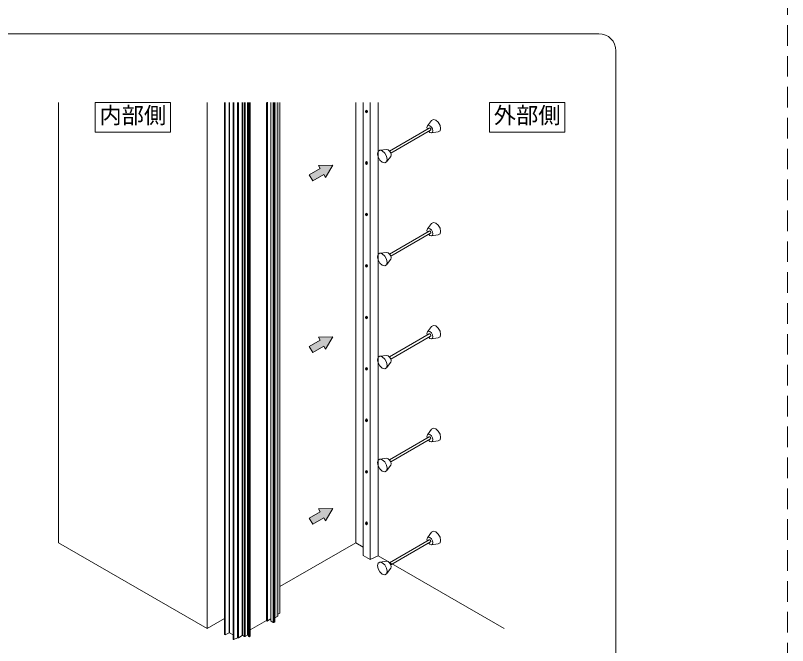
# Model space of a CAD drawing. Units: millimetres on the paper. Extents: x -35288 to 200, y -139 to 12382.
# Drawn here: x 55 to 100, y 31.34 to 68.06 of the extents above; entities that cross this region are included whole.
import ezdxf
from ezdxf.enums import TextEntityAlignment as Align

# ---------------------------------------------------------------- set-up
doc = ezdxf.new("R2010")
doc.units = ezdxf.units.MM
doc.linetypes.add('DASHED1', pattern=[1.8, 1.2, -0.6])
doc.layers.add('1-0_', color=7, linetype='Continuous', lineweight=9)
doc.layers.add('4-0_通り芯', color=7, linetype='Continuous', lineweight=9)
doc.styles.add('ＭＳ ゴシック', font='')
doc.styles.get('ＭＳ ゴシック').set_extended_font_data('MS Gothic')

msp = doc.modelspace()

# ---------------------------------------------------------------- hatches: boundary and pattern name
at = {"layer": '4-0_通り芯'}
h = msp.add_hatch(color=178, dxfattribs=at)
edge = h.paths.add_edge_path()
edge.add_ellipse((75.465, 62.467), major_axis=(0, 0.08), ratio=0.7, start_angle=0, end_angle=360)
h = msp.add_hatch(color=178, dxfattribs=at)
edge = h.paths.add_edge_path()
edge.add_ellipse((75.465, 59.467), major_axis=(0, 0.08), ratio=0.7, start_angle=0, end_angle=360)
h = msp.add_hatch(color=178, dxfattribs=at)
edge = h.paths.add_edge_path()
edge.add_ellipse((75.465, 56.467), major_axis=(0, 0.08), ratio=0.7, start_angle=0, end_angle=360)
h = msp.add_hatch(color=178, dxfattribs=at)
edge = h.paths.add_edge_path()
edge.add_ellipse((75.465, 53.467), major_axis=(0, 0.08), ratio=0.7, start_angle=0, end_angle=360)
h = msp.add_hatch(color=178, dxfattribs=at)
edge = h.paths.add_edge_path()
edge.add_ellipse((75.465, 50.467), major_axis=(0, 0.08), ratio=0.7, start_angle=0, end_angle=360)
h = msp.add_hatch(color=178, dxfattribs=at)
edge = h.paths.add_edge_path()
edge.add_ellipse((75.465, 47.467), major_axis=(0, 0.08), ratio=0.7, start_angle=0, end_angle=360)
h = msp.add_hatch(color=178, dxfattribs=at)
edge = h.paths.add_edge_path()
edge.add_ellipse((75.465, 44.467), major_axis=(0, 0.08), ratio=0.7, start_angle=0, end_angle=360)
h = msp.add_hatch(color=178, dxfattribs=at)
edge = h.paths.add_edge_path()
edge.add_ellipse((75.465, 41.467), major_axis=(0, 0.08), ratio=0.7, start_angle=0, end_angle=360)
h = msp.add_hatch(color=178, dxfattribs=at)
edge = h.paths.add_edge_path()
edge.add_ellipse((75.465, 38.467), major_axis=(0, 0.08), ratio=0.7, start_angle=0, end_angle=360)

# ---------------------------------------------------------------- linework, layer by layer
at = {"layer": '1-0_', "linetype": 'DASHED1'}
msp.add_line((100, 121.5), (100, -120), dxfattribs=at)
at = {"layer": '1-0_'}
for p, q in [((89, 67), (11, 67)), ((90, 23), (90, 66))]:
    msp.add_line(p, q, dxfattribs=at)
msp.add_arc((89, 66), 1, 0, 90, dxfattribs=at)
at = {"layer": '4-0_通り芯'}
for p, q in [((57.51, 37.333), (57.51, 63)), ((59.64, 63), (59.64, 61.267)), ((66.17, 32.333), (66.17, 63)), ((67.186, 63), (67.186, 31.996)), ((67.217, 63), (67.217, 31.975)), ((67.232, 63), (67.232, 31.975)), ((67.456, 63), (67.456, 32.081)), ((67.474, 63), (67.474, 32.08)), ((67.684, 63), (67.684, 31.708)), ((67.711, 63), (67.711, 31.689)), ((67.73, 63), (67.73, 31.688)), ((67.936, 63), (67.936, 31.8)), ((67.969, 63), (67.969, 31.8)), ((67.998, 63), (67.998, 31.8)), ((68.215, 63), (68.215, 31.925)), ((68.252, 63), (68.252, 31.923)), ((68.342, 63), (68.342, 31.871)), ((68.379, 63), (68.379, 31.87)), ((68.518, 63), (68.518, 31.95)), ((68.555, 63), (68.555, 31.948)), ((68.583, 63), (68.583, 31.872)), ((68.613, 63), (68.613, 31.855)), ((68.68, 63), (68.68, 31.899)), ((69.627, 63), (69.627, 32.789)), ((69.687, 63.004), (69.687, 32.775)), ((69.889, 63), (69.889, 32.771)), ((70.019, 63), (70.019, 32.689)), ((70.056, 63), (70.056, 32.688)), ((70.117, 63), (70.117, 32.723)), ((70.407, 63), (70.407, 33.237)), ((74.83, 37.333), (74.83, 63)), ((82.624, 63), (82.624, 61.267)), ((79.252, 61.945), (79.009, 61.625)), ((79.009, 61.625), (79.071, 61.661)), ((79.252, 61.945), (79.356, 62.005)), ((79.744, 61.66), (79.782, 61.474)), ((59.64, 61.267), (64.04, 61.267)), ((76.801, 60.162), (79.121, 61.502)), ((79.192, 61.381), (76.871, 60.041)), ((78.986, 61.54), (79.009, 61.625)), ((79.007, 61.436), (78.986, 61.54)), ((79.157, 61.244), (79.077, 61.315)), ((79.242, 61.221), (79.157, 61.244)), ((79.242, 61.221), (79.64, 61.272)), ((79.242, 61.221), (79.305, 61.257)), ((79.327, 61.343), (79.305, 61.257)), ((79.64, 61.272), (79.744, 61.332)), ((79.782, 61.474), (79.744, 61.332)), ((82.624, 61.267), (87.024, 61.267)), ((76.096, 60.003), (76.134, 60.145)), ((76.134, 59.816), (76.096, 60.003)), ((76.238, 60.205), (76.134, 60.145)), ((76.238, 60.205), (76.636, 60.255)), ((76.238, 60.205), (76.38, 60.167)), ((76.869, 59.852), (76.627, 59.532)), ((72.128, 58.771), (72.766, 59.139)), ((72.766, 59.139), (72.666, 59.312)), ((72.966, 58.793), (73.066, 58.619)), ((79.252, 55.945), (79.009, 55.625)), ((79.252, 55.945), (79.356, 56.005)), ((76.801, 54.162), (79.121, 55.502)), ((79.192, 55.381), (76.871, 54.041)), ((78.986, 55.54), (79.009, 55.625)), ((79.007, 55.436), (78.986, 55.54)), ((79.009, 55.625), (79.071, 55.661)), ((79.744, 55.66), (79.782, 55.474)), ((79.782, 55.474), (79.744, 55.332)), ((79.157, 55.244), (79.077, 55.315)), ((79.242, 55.221), (79.157, 55.244)), ((79.242, 55.221), (79.64, 55.272)), ((79.242, 55.221), (79.305, 55.257)), ((79.327, 55.343), (79.305, 55.257)), ((79.64, 55.272), (79.744, 55.332)), ((76.096, 54.003), (76.134, 54.145)), ((76.134, 53.816), (76.096, 54.003)), ((76.238, 54.205), (76.134, 54.145)), ((76.238, 54.205), (76.636, 54.255)), ((76.238, 54.205), (76.38, 54.167)), ((76.869, 53.852), (76.627, 53.532)), ((79.252, 49.945), (79.356, 50.005)), ((76.801, 48.162), (79.121, 49.502)), ((78.986, 49.54), (79.009, 49.625)), ((79.007, 49.436), (78.986, 49.54)), ((79.252, 49.945), (79.009, 49.625)), ((79.009, 49.625), (79.071, 49.661)), ((79.744, 49.66), (79.782, 49.474)), ((72.128, 48.771), (72.766, 49.139)), ((72.766, 49.139), (72.666, 49.312)), ((79.192, 49.381), (76.871, 48.041)), ((79.157, 49.244), (79.077, 49.315)), ((79.242, 49.221), (79.157, 49.244)), ((79.242, 49.221), (79.64, 49.272)), ((79.242, 49.221), (79.305, 49.257)), ((79.327, 49.343), (79.305, 49.257)), ((79.64, 49.272), (79.744, 49.332)), ((79.782, 49.474), (79.744, 49.332)), ((72.966, 48.793), (73.066, 48.619)), ((76.238, 48.205), (76.134, 48.145)), ((76.238, 48.205), (76.636, 48.255)), ((76.238, 48.205), (76.38, 48.167)), ((76.096, 48.003), (76.134, 48.145)), ((76.134, 47.816), (76.096, 48.003)), ((76.869, 47.852), (76.627, 47.532)), ((79.252, 43.945), (79.009, 43.625)), ((79.009, 43.625), (79.071, 43.661)), ((79.252, 43.945), (79.356, 44.005)), ((79.744, 43.66), (79.782, 43.474)), ((76.801, 42.162), (79.121, 43.502)), ((79.192, 43.381), (76.871, 42.041)), ((78.986, 43.54), (79.009, 43.625)), ((79.007, 43.436), (78.986, 43.54)), ((79.157, 43.244), (79.077, 43.315)), ((79.242, 43.221), (79.157, 43.244)), ((79.242, 43.221), (79.64, 43.272)), ((79.242, 43.221), (79.305, 43.257)), ((79.327, 43.343), (79.305, 43.257)), ((79.64, 43.272), (79.744, 43.332)), ((79.782, 43.474), (79.744, 43.332)), ((76.096, 42.003), (76.134, 42.145)), ((76.134, 41.816), (76.096, 42.003)), ((76.238, 42.205), (76.134, 42.145)), ((76.238, 42.205), (76.636, 42.255)), ((76.238, 42.205), (76.38, 42.167)), ((76.869, 41.852), (76.627, 41.532)), ((72.766, 39.139), (72.666, 39.312)), ((72.128, 38.771), (72.766, 39.139)), ((72.966, 38.793), (73.066, 38.619)), ((79.252, 37.945), (79.009, 37.625)), ((79.252, 37.945), (79.356, 38.005)), ((76.801, 36.162), (79.121, 37.502)), ((79.192, 37.381), (76.871, 36.041)), ((78.986, 37.54), (79.009, 37.625)), ((79.007, 37.436), (78.986, 37.54)), ((79.009, 37.625), (79.071, 37.661)), ((79.744, 37.66), (79.782, 37.474)), ((79.782, 37.474), (79.744, 37.332)), ((57.51, 37.333), (66.17, 32.333)), ((70.407, 34.78), (74.83, 37.333)), ((74.83, 37.333), (75.265, 37.082)), ((79.157, 37.244), (79.077, 37.315)), ((79.242, 37.221), (79.157, 37.244)), ((79.242, 37.221), (79.64, 37.272)), ((79.242, 37.221), (79.305, 37.257)), ((79.327, 37.343), (79.305, 37.257)), ((79.64, 37.272), (79.744, 37.332)), ((76.148, 36.572), (83.49, 32.333)), ((76.096, 36.003), (76.134, 36.145)), ((76.134, 35.816), (76.096, 36.003)), ((76.238, 36.205), (76.134, 36.145)), ((76.238, 36.205), (76.636, 36.255)), ((76.238, 36.205), (76.38, 36.167)), ((76.869, 35.852), (76.627, 35.532)), ((66.17, 32.333), (67.186, 32.92)), ((69.686, 32.775), (69.889, 32.892)), ((70.404, 33.233), (70.298, 33.167)), ((70.404, 33.233), (70.406, 33.233)), ((70.406, 33.234), (70.407, 33.235)), ((70.406, 33.233), (70.406, 33.234)), ((70.407, 33.236), (70.407, 33.237)), ((70.407, 33.235), (70.407, 33.236)), ((69.627, 32.807), (68.68, 32.261)), ((69.627, 32.789), (69.649, 32.776)), ((69.649, 32.776), (69.652, 32.775)), ((69.652, 32.775), (69.654, 32.774)), ((69.654, 32.774), (69.656, 32.773)), ((69.656, 32.773), (69.659, 32.773)), ((69.659, 32.773), (69.661, 32.772)), ((69.661, 32.772), (69.664, 32.772)), ((69.664, 32.772), (69.666, 32.771)), ((69.666, 32.771), (69.669, 32.771)), ((69.669, 32.771), (69.671, 32.771)), ((69.671, 32.771), (69.674, 32.771)), ((69.674, 32.771), (69.676, 32.771)), ((69.676, 32.771), (69.678, 32.772)), ((69.678, 32.772), (69.681, 32.772)), ((69.681, 32.772), (69.683, 32.773)), ((69.683, 32.773), (69.685, 32.774)), ((69.685, 32.774), (69.687, 32.775)), ((69.889, 32.771), (69.89, 32.77)), ((69.89, 32.77), (69.89, 32.768)), ((69.89, 32.768), (69.89, 32.767)), ((69.89, 32.767), (69.891, 32.765)), ((69.891, 32.765), (69.892, 32.764)), ((69.892, 32.764), (69.893, 32.762)), ((69.893, 32.762), (69.895, 32.761)), ((69.895, 32.761), (69.897, 32.76)), ((69.897, 32.76), (69.899, 32.758)), ((69.899, 32.758), (70.019, 32.689)), ((70.019, 32.689), (70.021, 32.688)), ((70.021, 32.688), (70.023, 32.687)), ((70.023, 32.687), (70.025, 32.686)), ((70.025, 32.686), (70.028, 32.685)), ((70.028, 32.685), (70.03, 32.685)), ((70.03, 32.685), (70.033, 32.684)), ((70.033, 32.684), (70.035, 32.684)), ((70.035, 32.684), (70.038, 32.684)), ((70.038, 32.684), (70.04, 32.684)), ((70.04, 32.684), (70.043, 32.684)), ((70.043, 32.684), (70.045, 32.684)), ((70.045, 32.684), (70.048, 32.685)), ((70.048, 32.685), (70.05, 32.685)), ((70.05, 32.685), (70.052, 32.686)), ((70.052, 32.686), (70.054, 32.687)), ((70.054, 32.687), (70.056, 32.688)), ((70.056, 32.688), (70.117, 32.723)), ((67.186, 31.996), (67.186, 31.995)), ((67.186, 31.995), (67.187, 31.994)), ((67.187, 31.994), (67.187, 31.993)), ((67.187, 31.993), (67.188, 31.992)), ((67.188, 31.992), (67.189, 31.991)), ((67.189, 31.991), (67.191, 31.99)), ((67.214, 31.977), (67.191, 31.99)), ((67.214, 31.977), (67.215, 31.976)), ((67.215, 31.976), (67.217, 31.975)), ((67.217, 31.975), (67.219, 31.975)), ((67.219, 31.975), (67.22, 31.974)), ((67.22, 31.974), (67.222, 31.974)), ((67.222, 31.974), (67.224, 31.974)), ((67.224, 31.974), (67.226, 31.974)), ((67.226, 31.974), (67.227, 31.974)), ((67.227, 31.974), (67.229, 31.974)), ((67.229, 31.974), (67.23, 31.975)), ((67.23, 31.975), (67.232, 31.975)), ((67.456, 32.081), (67.232, 31.975)), ((67.458, 32.082), (67.456, 32.081)), ((67.459, 32.082), (67.458, 32.082)), ((67.461, 32.083), (67.459, 32.082)), ((67.463, 32.083), (67.461, 32.083)), ((67.464, 32.083), (67.463, 32.083)), ((67.466, 32.083), (67.464, 32.083)), ((67.468, 32.083), (67.466, 32.083)), ((67.469, 32.082), (67.468, 32.083)), ((67.471, 32.082), (67.469, 32.082)), ((67.473, 32.081), (67.471, 32.082)), ((67.473, 32.081), (67.684, 31.959)), ((67.474, 32.08), (67.473, 32.081)), ((68.518, 31.95), (68.379, 31.87)), ((68.52, 31.951), (68.518, 31.95)), ((68.524, 31.952), (68.522, 31.952)), ((68.526, 31.953), (68.524, 31.952)), ((68.528, 31.953), (68.526, 31.953)), ((68.531, 31.953), (68.528, 31.953)), ((68.533, 31.953), (68.531, 31.953)), ((68.536, 31.953), (68.533, 31.953)), ((68.538, 31.953), (68.536, 31.953)), ((68.541, 31.953), (68.538, 31.953)), ((68.543, 31.952), (68.541, 31.953)), ((68.546, 31.952), (68.543, 31.952)), ((68.548, 31.951), (68.546, 31.952)), ((68.551, 31.95), (68.548, 31.951)), ((68.553, 31.949), (68.551, 31.95)), ((67.684, 31.709), (67.684, 31.708)), ((67.684, 31.708), (67.684, 31.707)), ((67.684, 31.707), (67.684, 31.706)), ((67.684, 31.706), (67.685, 31.705)), ((67.685, 31.705), (67.686, 31.704)), ((67.686, 31.704), (67.687, 31.704)), ((67.687, 31.704), (67.688, 31.703)), ((67.711, 31.689), (67.688, 31.703)), ((67.711, 31.689), (67.713, 31.689)), ((67.713, 31.689), (67.715, 31.688)), ((67.715, 31.688), (67.716, 31.687)), ((67.716, 31.687), (67.718, 31.687)), ((67.718, 31.687), (67.72, 31.687)), ((67.72, 31.687), (67.722, 31.687)), ((67.722, 31.687), (67.723, 31.687)), ((67.723, 31.687), (67.725, 31.687)), ((67.725, 31.687), (67.727, 31.687)), ((67.727, 31.687), (67.728, 31.688)), ((67.728, 31.688), (67.73, 31.688)), ((67.936, 31.8), (67.73, 31.688)), ((67.939, 31.801), (67.936, 31.8)), ((67.941, 31.802), (67.939, 31.801)), ((67.944, 31.803), (67.941, 31.802)), ((67.947, 31.803), (67.944, 31.803)), ((67.95, 31.803), (67.947, 31.803)), ((67.953, 31.804), (67.95, 31.803)), ((67.956, 31.803), (67.953, 31.804)), ((67.959, 31.803), (67.956, 31.803)), ((67.962, 31.802), (67.959, 31.803)), ((67.966, 31.801), (67.962, 31.802)), ((67.969, 31.8), (67.966, 31.801)), ((67.969, 31.8), (67.972, 31.799)), ((67.972, 31.799), (67.975, 31.799)), ((67.975, 31.799), (67.978, 31.798)), ((67.978, 31.798), (67.981, 31.798)), ((67.981, 31.798), (67.984, 31.798)), ((67.984, 31.798), (67.987, 31.798)), ((67.987, 31.798), (67.99, 31.798)), ((67.99, 31.798), (67.993, 31.799)), ((67.993, 31.799), (67.996, 31.799)), ((67.996, 31.799), (67.998, 31.8)), ((67.998, 31.8), (68.001, 31.801)), ((68.001, 31.801), (68.215, 31.925)), ((68.216, 31.926), (68.215, 31.925)), ((68.218, 31.927), (68.216, 31.926)), ((68.221, 31.927), (68.218, 31.927)), ((68.223, 31.928), (68.221, 31.927)), ((68.225, 31.928), (68.223, 31.928)), ((68.228, 31.928), (68.225, 31.928)), ((68.23, 31.929), (68.228, 31.928)), ((68.233, 31.928), (68.23, 31.929)), ((68.235, 31.928), (68.233, 31.928)), ((68.238, 31.928), (68.235, 31.928)), ((68.24, 31.928), (68.238, 31.928)), ((68.243, 31.927), (68.24, 31.928)), ((68.245, 31.926), (68.243, 31.927)), ((68.248, 31.925), (68.245, 31.926)), ((68.25, 31.924), (68.248, 31.925)), ((68.252, 31.923), (68.25, 31.924)), ((68.252, 31.923), (68.342, 31.871)), ((68.342, 31.871), (68.344, 31.87)), ((68.344, 31.87), (68.346, 31.869)), ((68.346, 31.869), (68.349, 31.868)), ((68.349, 31.868), (68.351, 31.868)), ((68.351, 31.868), (68.354, 31.867)), ((68.354, 31.867), (68.356, 31.867)), ((68.356, 31.867), (68.359, 31.866)), ((68.359, 31.866), (68.361, 31.866)), ((68.361, 31.866), (68.364, 31.866)), ((68.364, 31.866), (68.366, 31.866)), ((68.366, 31.866), (68.369, 31.866)), ((68.369, 31.866), (68.371, 31.867)), ((68.371, 31.867), (68.373, 31.867)), ((68.373, 31.867), (68.375, 31.868)), ((68.375, 31.868), (68.377, 31.869)), ((68.377, 31.869), (68.379, 31.87)), ((68.555, 31.948), (68.553, 31.949)), ((68.555, 31.948), (68.583, 31.932)), ((68.583, 31.872), (68.613, 31.855)), ((68.613, 31.855), (68.674, 31.89)), ((68.674, 31.89), (68.675, 31.891)), ((68.675, 31.891), (68.677, 31.892)), ((68.677, 31.892), (68.678, 31.893)), ((68.678, 31.893), (68.679, 31.894)), ((68.679, 31.894), (68.68, 31.896)), ((68.68, 31.899), (68.68, 31.9)), ((68.68, 31.897), (68.68, 31.899)), ((68.68, 31.896), (68.68, 31.897))]:
    msp.add_line(p, q, dxfattribs=at)
at = {"layer": '4-0_通り芯', "color": 2}
for p in [(70.298, 63), (70.117, 32.954)]:
    msp.add_line(p, (70.298, 33.058), dxfattribs=at)
at = {"layer": '4-0_通り芯', "color": 3}
for p, q in [((75.265, 63), (75.265, 36.582)), ((75.665, 63), (75.665, 36.351)), ((76.148, 63), (76.148, 36.572))]:
    msp.add_line(p, q, dxfattribs=at)
at = {"layer": '4-0_通り芯'}
for points in [[(64.04, 61.267), (64.04, 63), (59.64, 63)], [(87.024, 61.267), (87.024, 63), (82.624, 63)], [(79.071, 61.661), (79.157, 61.638), (79.242, 61.563)], [(79.356, 62.005), (79.498, 61.967), (79.64, 61.841), (79.744, 61.66)], [(79.242, 61.563), (79.305, 61.454), (79.327, 61.343)], [(76.38, 60.167), (76.523, 60.041), (76.627, 59.86), (76.665, 59.674)], [(76.636, 60.255), (76.722, 60.233), (76.807, 60.157)], [(76.807, 60.157), (76.869, 60.049), (76.892, 59.937), (76.869, 59.852)], [(76.523, 59.472), (76.38, 59.51), (76.238, 59.636), (76.134, 59.816)], [(76.665, 59.674), (76.627, 59.532), (76.523, 59.472)], [(72.666, 59.312), (73.503, 59.334), (73.066, 58.619)], [(72.128, 58.771), (72.328, 58.425), (72.966, 58.793)], [(79.356, 56.005), (79.498, 55.967), (79.64, 55.841), (79.744, 55.66)], [(79.071, 55.661), (79.157, 55.638), (79.242, 55.563)], [(79.242, 55.563), (79.305, 55.454), (79.327, 55.343)], [(76.38, 54.167), (76.523, 54.041), (76.627, 53.86), (76.665, 53.674)], [(76.636, 54.255), (76.722, 54.233), (76.807, 54.157)], [(76.807, 54.157), (76.869, 54.049), (76.892, 53.937), (76.869, 53.852)], [(76.523, 53.472), (76.38, 53.51), (76.238, 53.636), (76.134, 53.816)], [(76.665, 53.674), (76.627, 53.532), (76.523, 53.472)], [(79.356, 50.005), (79.498, 49.967), (79.64, 49.841), (79.744, 49.66)], [(79.071, 49.661), (79.157, 49.638), (79.242, 49.563)], [(79.242, 49.563), (79.305, 49.454), (79.327, 49.343)], [(72.666, 49.312), (73.503, 49.334), (73.066, 48.619)], [(72.128, 48.771), (72.328, 48.425), (72.966, 48.793)], [(76.38, 48.167), (76.523, 48.041), (76.627, 47.86), (76.665, 47.674)], [(76.636, 48.255), (76.722, 48.233), (76.807, 48.157)], [(76.807, 48.157), (76.869, 48.049), (76.892, 47.937), (76.869, 47.852)], [(76.523, 47.472), (76.38, 47.51), (76.238, 47.636), (76.134, 47.816)], [(76.665, 47.674), (76.627, 47.532), (76.523, 47.472)], [(79.071, 43.661), (79.157, 43.638), (79.242, 43.563)], [(79.356, 44.005), (79.498, 43.967), (79.64, 43.841), (79.744, 43.66)], [(79.242, 43.563), (79.305, 43.454), (79.327, 43.343)], [(76.38, 42.167), (76.523, 42.041), (76.627, 41.86), (76.665, 41.674)], [(76.636, 42.255), (76.722, 42.233), (76.807, 42.157)], [(76.807, 42.157), (76.869, 42.049), (76.892, 41.937), (76.869, 41.852)], [(76.523, 41.472), (76.38, 41.51), (76.238, 41.636), (76.134, 41.816)], [(76.665, 41.674), (76.627, 41.532), (76.523, 41.472)], [(72.666, 39.312), (73.503, 39.334), (73.066, 38.619)], [(72.128, 38.771), (72.328, 38.425), (72.966, 38.793)], [(79.356, 38.005), (79.498, 37.967), (79.64, 37.841), (79.744, 37.66)], [(79.071, 37.661), (79.157, 37.638), (79.242, 37.563)], [(79.242, 37.563), (79.305, 37.454), (79.327, 37.343)], [(76.38, 36.167), (76.523, 36.041), (76.627, 35.86), (76.665, 35.674)], [(76.636, 36.255), (76.722, 36.233), (76.807, 36.157)], [(76.807, 36.157), (76.869, 36.049), (76.892, 35.937), (76.869, 35.852)], [(76.523, 35.472), (76.38, 35.51), (76.238, 35.636), (76.134, 35.816)], [(76.665, 35.674), (76.627, 35.532), (76.523, 35.472)]]:
    msp.add_lwpolyline(points, dxfattribs=at)
at = {"layer": '4-0_通り芯', "color": 3}
msp.add_lwpolyline([(76.148, 36.572), (75.665, 36.351), (75.265, 36.582)], dxfattribs=at)
for centre in [(75.465, 62.467), (75.465, 59.467), (75.465, 56.467), (75.465, 53.467), (75.465, 50.467), (75.465, 47.467), (75.465, 44.467), (75.465, 41.467), (75.465, 38.467)]:
    msp.add_ellipse(centre, major_axis=(0, 0.08), ratio=0.7, dxfattribs=at)
at = {"layer": '4-0_通り芯'}
for centre in [(79.157, 61.441), (79.157, 55.441), (79.157, 49.441), (79.157, 43.441), (79.157, 37.441)]:
    msp.add_ellipse(centre, major_axis=(-0.035, 0.0606), ratio=0.7, start_param=3.139996, end_param=6.296298, dxfattribs=at)
at = {"layer": '4-0_通り芯', "color": 8}
msp.add_solid([(70.298, 33.058), (70.117, 32.954), (70.298, 63), (70.117, 63)], dxfattribs=at)
at = {"layer": '4-0_通り芯', "color": 178}
for points in [[(73.503, 59.334), (72.128, 58.771), (72.328, 58.425)], [(73.503, 59.334), (72.766, 59.139), (72.128, 58.771)], [(73.503, 59.334), (72.328, 58.425), (72.966, 58.793)], [(73.503, 59.334), (72.666, 59.312), (72.766, 59.139)], [(73.503, 59.334), (72.966, 58.793), (73.066, 58.619)], [(73.503, 49.334), (72.128, 48.771), (72.328, 48.425)], [(73.503, 49.334), (72.766, 49.139), (72.128, 48.771)], [(73.503, 49.334), (72.328, 48.425), (72.966, 48.793)], [(73.503, 49.334), (72.666, 49.312), (72.766, 49.139)], [(73.503, 49.334), (72.966, 48.793), (73.066, 48.619)], [(73.503, 39.334), (72.128, 38.771), (72.328, 38.425)], [(73.503, 39.334), (72.766, 39.139), (72.128, 38.771)], [(73.503, 39.334), (72.328, 38.425), (72.966, 38.793)], [(73.503, 39.334), (72.666, 39.312), (72.766, 39.139)], [(73.503, 39.334), (72.966, 38.793), (73.066, 38.619)]]:
    msp.add_solid(points, dxfattribs=at)

# ---------------------------------------------------------------- texts
at = {"layer": '4-0_通り芯', "style": 'ＭＳ ゴシック'}
for s, p in [('内部側', (59.89, 61.483)), ('外部側', (82.874, 61.483))]:
    msp.add_text(s, height=0.9531, dxfattribs=at).set_placement(p, align=Align.BOTTOM_LEFT)

doc.saveas('drawing.dxf')
